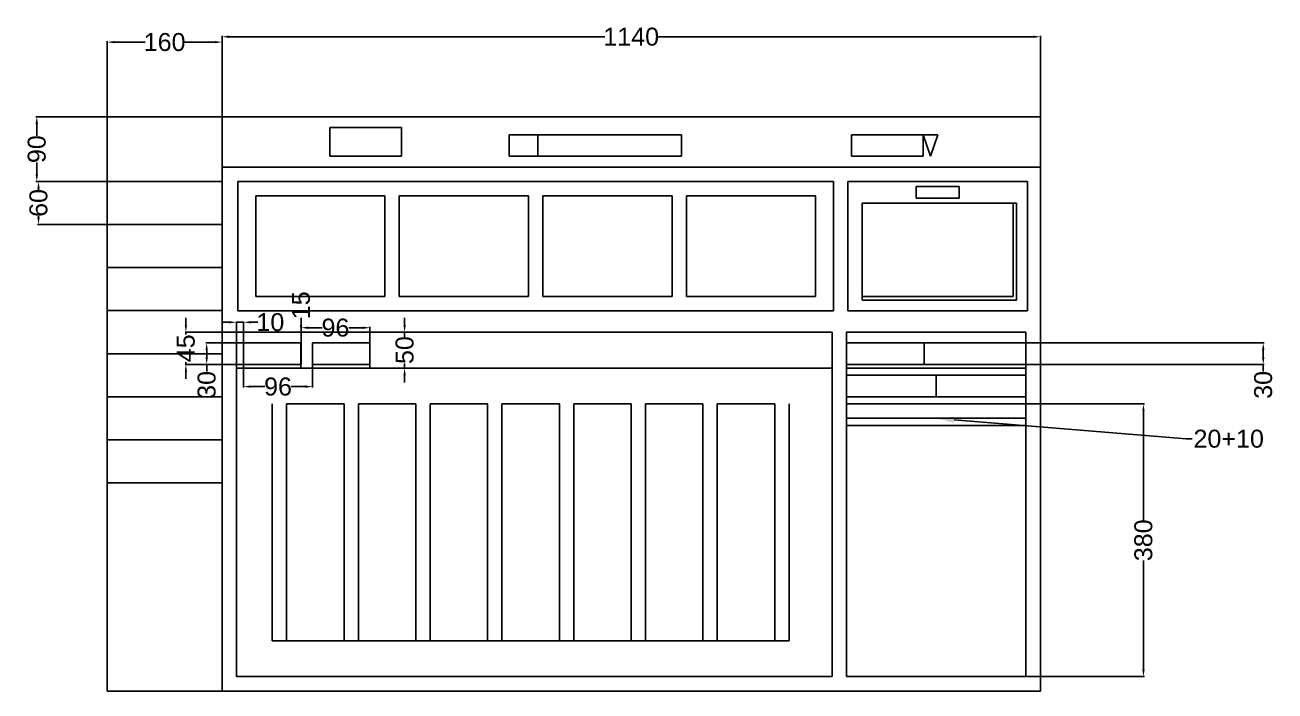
# Model space of a CAD drawing. Header units: millimetres. Extents: x 572 to 4077, y 468 to 1525.
# Drawn here: x 2335 to 4077, y 597 to 1525 of the extents above; entities that cross this region are included whole.
import ezdxf
from ezdxf import colors
from ezdxf.entities.mleader import LeaderData, LeaderLine
from ezdxf.math import Vec2, Vec3

# ---------------------------------------------------------------- set-up
doc = ezdxf.new("R2010")
doc.units = ezdxf.units.MM
doc.layers.get('Defpoints').update_dxf_attribs({"color": 2})
doc.styles.get("Standard").update_dxf_attribs({"font": 'arial.ttf'})
doc.dimstyles.new('1000+', dxfattribs={"dimtxt": 25, "dimasz": 10, "dimexe": 1.25, "dimexo": 0.625, "dimtad": 0, "dimtxsty": 'Standard', "dimcen": 2.5, "dimadec": 0, "dimazin": 0, "dimtfac": 1, "dimtmove": 0, "dimatfit": 3, "dimfxl": 1, "dimarcsym": 1})

# ---------------------------------------------------------------- blocks, each defined once
blk = doc.blocks.new('*D47')
at = {"layer": 'Defpoints', "color": 0, "lineweight": -2, "transparency": 16777216}
for p, q in [((2449.9, 1397.8), (2449.9, 1502.6)), ((2459.9, 1501.3), (2502.9, 1501.3)), ((2599.9, 1501.3), (2556.9, 1501.3)), ((2609.9, 1397.8), (2609.9, 1502.6))]:
    blk.add_line(p, q, dxfattribs=at)
at = {"layer": 'Defpoints', "color": 0, "transparency": 16777216}
for p in [(2609.9, 1501.3), (2449.9, 1397.2), (2609.9, 1397.2)]:
    blk.add_point(p, dxfattribs=at)
for points in [[(2459.9, 1503), (2459.9, 1499.7), (2449.9, 1501.3)], [(2599.9, 1503), (2599.9, 1499.7), (2609.9, 1501.3)]]:
    blk.add_solid(points, dxfattribs=at)
at = {"layer": 'Defpoints', "color": 0, "transparency": 16777216, "insert": (2529.9, 1501.3), "char_height": 25, "attachment_point": 5}
blk.add_mtext('160', dxfattribs=at)
blk = doc.blocks.new('*D48')
at = {"layer": 'Defpoints', "color": 0, "lineweight": -2, "transparency": 16777216}
for p, q in [((2449.3, 1397.2), (2350.5, 1397.2)), ((2351.8, 1387.2), (2351.8, 1370.7)), ((2351.8, 1317.2), (2351.8, 1333.7)), ((2449.3, 1307.2), (2350.5, 1307.2))]:
    blk.add_line(p, q, dxfattribs=at)
at = {"layer": 'Defpoints', "color": 0, "transparency": 16777216}
for p in [(2449.9, 1397.2), (2351.8, 1307.2), (2449.9, 1307.2)]:
    blk.add_point(p, dxfattribs=at)
for points in [[(2350.1, 1387.2), (2353.5, 1387.2), (2351.8, 1397.2)], [(2350.1, 1317.2), (2353.5, 1317.2), (2351.8, 1307.2)]]:
    blk.add_solid(points, dxfattribs=at)
at = {"layer": 'Defpoints', "color": 0, "transparency": 16777216, "insert": (2351.8, 1352.2), "char_height": 25, "attachment_point": 5, "rotation": 90}
blk.add_mtext('90', dxfattribs=at)
blk = doc.blocks.new('*D52')
at = {"layer": 'Defpoints', "color": 0, "lineweight": -2, "transparency": 16777216}
for p, q in [((2449.3, 1307.2), (2353, 1307.2)), ((2354.2, 1297.2), (2354.2, 1295.7)), ((2354.2, 1257.2), (2354.2, 1258.6)), ((2449.3, 1247.2), (2353, 1247.2))]:
    blk.add_line(p, q, dxfattribs=at)
at = {"layer": 'Defpoints', "color": 0, "transparency": 16777216}
for p in [(2449.9, 1307.2), (2354.2, 1247.2), (2449.9, 1247.2)]:
    blk.add_point(p, dxfattribs=at)
for points in [[(2352.6, 1297.2), (2355.9, 1297.2), (2354.2, 1307.2)], [(2352.6, 1257.2), (2355.9, 1257.2), (2354.2, 1247.2)]]:
    blk.add_solid(points, dxfattribs=at)
at = {"layer": 'Defpoints', "color": 0, "transparency": 16777216, "insert": (2354.2, 1277.2), "char_height": 25, "attachment_point": 5, "rotation": 90}
blk.add_mtext('60', dxfattribs=at)
blk = doc.blocks.new('*D53')
at = {"layer": 'Defpoints', "color": 0, "lineweight": -2, "transparency": 16777216}
for p, q in [((2609.9, 1397.8), (2609.9, 1510)), ((2619.9, 1508.8), (3143.2, 1508.8)), ((3739.9, 1508.8), (3216.6, 1508.8)), ((3749.9, 1397.8), (3749.9, 1510))]:
    blk.add_line(p, q, dxfattribs=at)
at = {"layer": 'Defpoints', "color": 0, "transparency": 16777216}
for p in [(3749.9, 1508.8), (2609.9, 1397.2), (3749.9, 1397.2)]:
    blk.add_point(p, dxfattribs=at)
for points in [[(2619.9, 1510.5), (2619.9, 1507.1), (2609.9, 1508.8)], [(3739.9, 1510.5), (3739.9, 1507.1), (3749.9, 1508.8)]]:
    blk.add_solid(points, dxfattribs=at)
at = {"layer": 'Defpoints', "color": 0, "transparency": 16777216, "insert": (3179.9, 1508.8), "char_height": 25, "attachment_point": 5}
blk.add_mtext('1140', dxfattribs=at)
blk = doc.blocks.new('*D54')
at = {"layer": 'Defpoints', "color": 0, "lineweight": -2, "transparency": 16777216}
for p, q in [((2619.9, 1111), (2609.9, 1111)), ((2629.9, 1097.8), (2629.9, 1112.2)), ((2629.9, 1111), (2639.9, 1111)), ((2639.9, 1082.8), (2639.9, 1112.2)), ((2649.9, 1111), (2659.9, 1111))]:
    blk.add_line(p, q, dxfattribs=at)
at = {"layer": 'Defpoints', "color": 0, "transparency": 16777216}
for p in [(2629.9, 1097.2), (2639.9, 1111), (2639.9, 1082.2)]:
    blk.add_point(p, dxfattribs=at)
for points in [[(2619.9, 1112.6), (2619.9, 1109.3), (2629.9, 1111)], [(2649.9, 1112.6), (2649.9, 1109.3), (2639.9, 1111)]]:
    blk.add_solid(points, dxfattribs=at)
at = {"layer": 'Defpoints', "color": 0, "transparency": 16777216, "insert": (2677.2, 1111), "char_height": 25, "attachment_point": 5}
blk.add_mtext('10', dxfattribs=at)
blk = doc.blocks.new('*D55')
at = {"layer": 'Defpoints', "color": 0, "lineweight": -2, "transparency": 16777216}
for p, q in [((2719.9, 1107.2), (2719.9, 1117.2)), ((2719.9, 1082.2), (2719.9, 1097.2)), ((2720.5, 1097.2), (2721.1, 1097.2)), ((2720.5, 1082.2), (2721.1, 1082.2)), ((2719.9, 1072.2), (2719.9, 1062.2))]:
    blk.add_line(p, q, dxfattribs=at)
at = {"layer": 'Defpoints', "color": 0, "transparency": 16777216}
for p in [(2719.9, 1097.2), (2719.9, 1097.2), (2719.9, 1082.2)]:
    blk.add_point(p, dxfattribs=at)
for points in [[(2718.2, 1107.2), (2721.6, 1107.2), (2719.9, 1097.2)], [(2718.2, 1072.2), (2721.6, 1072.2), (2719.9, 1082.2)]]:
    blk.add_solid(points, dxfattribs=at)
at = {"layer": 'Defpoints', "color": 0, "transparency": 16777216, "insert": (2719.9, 1134.6), "char_height": 25, "attachment_point": 5, "rotation": 90}
blk.add_mtext('15', dxfattribs=at)
blk = doc.blocks.new('*D56')
at = {"layer": 'Defpoints', "color": 0, "lineweight": -2, "transparency": 16777216}
for p, q in [((2639.9, 1081.6), (2639.9, 1020.1)), ((2735.9, 1081.6), (2735.9, 1020.1)), ((2649.9, 1021.3), (2669.4, 1021.3)), ((2725.9, 1021.3), (2706.4, 1021.3))]:
    blk.add_line(p, q, dxfattribs=at)
at = {"layer": 'Defpoints', "color": 0, "transparency": 16777216}
for p in [(2639.9, 1082.2), (2735.9, 1082.2), (2735.9, 1021.3)]:
    blk.add_point(p, dxfattribs=at)
for points in [[(2649.9, 1023), (2649.9, 1019.6), (2639.9, 1021.3)], [(2725.9, 1023), (2725.9, 1019.6), (2735.9, 1021.3)]]:
    blk.add_solid(points, dxfattribs=at)
at = {"layer": 'Defpoints', "color": 0, "transparency": 16777216, "insert": (2687.9, 1021.3), "char_height": 25, "attachment_point": 5}
blk.add_mtext('96', dxfattribs=at)
blk = doc.blocks.new('*D57')
at = {"layer": 'Defpoints', "color": 0, "lineweight": -2, "transparency": 16777216}
for p, q in [((2719.9, 1052.8), (2719.9, 1104.6)), ((2729.9, 1103.4), (2749.4, 1103.4)), ((2805.9, 1103.4), (2786.4, 1103.4)), ((2815.9, 1052.8), (2815.9, 1104.6))]:
    blk.add_line(p, q, dxfattribs=at)
at = {"layer": 'Defpoints', "color": 0, "transparency": 16777216}
for p in [(2815.9, 1103.4), (2719.9, 1052.2), (2815.9, 1052.2)]:
    blk.add_point(p, dxfattribs=at)
for points in [[(2729.9, 1105), (2729.9, 1101.7), (2719.9, 1103.4)], [(2805.9, 1105), (2805.9, 1101.7), (2815.9, 1103.4)]]:
    blk.add_solid(points, dxfattribs=at)
at = {"layer": 'Defpoints', "color": 0, "transparency": 16777216, "insert": (2767.9, 1103.4), "char_height": 25, "attachment_point": 5}
blk.add_mtext('96', dxfattribs=at)
blk = doc.blocks.new('*D58')
at = {"layer": 'Defpoints', "color": 0, "lineweight": -2, "transparency": 16777216}
for p, q in [((2639.3, 1082.2), (2587.2, 1082.2)), ((2588.5, 1072.2), (2588.5, 1062.2)), ((2639.3, 1052.2), (2587.2, 1052.2)), ((2588.5, 1052.2), (2588.5, 1042.2))]:
    blk.add_line(p, q, dxfattribs=at)
at = {"layer": 'Defpoints', "color": 0, "transparency": 16777216}
for p in [(2639.9, 1082.2), (2588.5, 1052.2), (2639.9, 1052.2)]:
    blk.add_point(p, dxfattribs=at)
for points in [[(2586.8, 1072.2), (2590.1, 1072.2), (2588.5, 1082.2)], [(2586.8, 1062.2), (2590.1, 1062.2), (2588.5, 1052.2)]]:
    blk.add_solid(points, dxfattribs=at)
at = {"layer": 'Defpoints', "color": 0, "transparency": 16777216, "insert": (2588.5, 1023.7), "char_height": 25, "attachment_point": 5, "rotation": 90}
blk.add_mtext('30', dxfattribs=at)
blk = doc.blocks.new('*D59')
at = {"layer": 'Defpoints', "color": 0, "lineweight": -2, "transparency": 16777216}
for p, q in [((2559.5, 1107.2), (2559.5, 1117.2)), ((2629.3, 1097.2), (2558.3, 1097.2)), ((2559.5, 1097.2), (2559.5, 1093.8)), ((2639.3, 1052.2), (2558.3, 1052.2)), ((2559.5, 1052.2), (2559.5, 1055.6)), ((2559.5, 1042.2), (2559.5, 1032.2))]:
    blk.add_line(p, q, dxfattribs=at)
at = {"layer": 'Defpoints', "color": 0, "transparency": 16777216}
for p in [(2559.5, 1097.2), (2629.9, 1097.2), (2639.9, 1052.2)]:
    blk.add_point(p, dxfattribs=at)
for points in [[(2557.9, 1107.2), (2561.2, 1107.2), (2559.5, 1097.2)], [(2557.9, 1042.2), (2561.2, 1042.2), (2559.5, 1052.2)]]:
    blk.add_solid(points, dxfattribs=at)
at = {"layer": 'Defpoints', "color": 0, "transparency": 16777216, "insert": (2559.5, 1074.7), "char_height": 25, "attachment_point": 5, "rotation": 90}
blk.add_mtext('45', dxfattribs=at)
blk = doc.blocks.new('*D60')
at = {"layer": 'Defpoints', "color": 0, "lineweight": -2, "transparency": 16777216}
for p, q in [((2864.3, 1107.2), (2864.3, 1117.2)), ((2856.4, 1097.2), (2865.5, 1097.2)), ((2864.3, 1097.2), (2864.3, 1090.7)), ((2856.4, 1047.2), (2865.5, 1047.2)), ((2864.3, 1047.2), (2864.3, 1053.7)), ((2864.3, 1037.2), (2864.3, 1027.2))]:
    blk.add_line(p, q, dxfattribs=at)
at = {"layer": 'Defpoints', "color": 0, "transparency": 16777216}
for p in [(2855.7, 1097.2), (2855.7, 1047.2), (2864.3, 1047.2)]:
    blk.add_point(p, dxfattribs=at)
for points in [[(2862.6, 1107.2), (2865.9, 1107.2), (2864.3, 1097.2)], [(2862.6, 1037.2), (2865.9, 1037.2), (2864.3, 1047.2)]]:
    blk.add_solid(points, dxfattribs=at)
at = {"layer": 'Defpoints', "color": 0, "transparency": 16777216, "insert": (2864.3, 1072.2), "char_height": 25, "attachment_point": 5, "rotation": 90}
blk.add_mtext('50', dxfattribs=at)
blk = doc.blocks.new('*D62')
at = {"layer": 'Defpoints', "color": 0, "lineweight": -2, "transparency": 16777216}
for p, q in [((3588.5, 1082.2), (4061.6, 1082.2)), ((4060.4, 1072.2), (4060.4, 1062.2)), ((3588.5, 1052.2), (4061.6, 1052.2)), ((4060.4, 1052.2), (4060.4, 1042.2))]:
    blk.add_line(p, q, dxfattribs=at)
at = {"layer": 'Defpoints', "color": 0, "transparency": 16777216}
for p in [(3587.9, 1082.2), (3587.9, 1052.2), (4060.4, 1052.2)]:
    blk.add_point(p, dxfattribs=at)
for points in [[(4058.7, 1072.2), (4062.1, 1072.2), (4060.4, 1082.2)], [(4058.7, 1062.2), (4062.1, 1062.2), (4060.4, 1052.2)]]:
    blk.add_solid(points, dxfattribs=at)
at = {"layer": 'Defpoints', "color": 0, "transparency": 16777216, "insert": (4060.4, 1023.7), "char_height": 25, "attachment_point": 5, "rotation": 90}
blk.add_mtext('30', dxfattribs=at)
blk = doc.blocks.new('*D63')
at = {"layer": 'Defpoints', "color": 0, "lineweight": -2, "transparency": 16777216}
for p, q in [((3730.5, 997.2), (3894.8, 997.2)), ((3893.5, 987.2), (3893.5, 835.4)), ((3893.5, 627.2), (3893.5, 779)), ((3730.5, 617.2), (3894.8, 617.2))]:
    blk.add_line(p, q, dxfattribs=at)
at = {"layer": 'Defpoints', "color": 0, "transparency": 16777216}
for p in [(3729.9, 997.2), (3729.9, 617.2), (3893.5, 617.2)]:
    blk.add_point(p, dxfattribs=at)
for points in [[(3891.9, 987.2), (3895.2, 987.2), (3893.5, 997.2)], [(3891.9, 627.2), (3895.2, 627.2), (3893.5, 617.2)]]:
    blk.add_solid(points, dxfattribs=at)
at = {"layer": 'Defpoints', "color": 0, "transparency": 16777216, "insert": (3893.5, 807.2), "char_height": 25, "attachment_point": 5, "rotation": 90}
blk.add_mtext('380', dxfattribs=at)

msp = doc.modelspace()

# ---------------------------------------------------------------- linework, layer by layer
for p, q in [((2449.889, 1397.19), (3749.889, 1397.19)), ((2589.889, 1397.19), (3749.889, 1397.19)), ((3486.879, 1342.19), (3486.879, 1372.19)), ((3486.879, 1372.19), (3586.879, 1372.19)), ((3586.879, 1342.19), (3586.879, 1372.19)), ((3586.879, 1372.19), (3606.879, 1372.19)), ((3586.879, 1372.19), (3596.879, 1342.19)), ((3596.879, 1342.19), (3606.879, 1372.19)), ((3486.879, 1342.19), (3586.879, 1342.19)), ((2609.889, 1327.19), (3749.889, 1327.19)), ((2449.889, 1307.19), (2589.889, 1307.19)), ((2449.889, 1307.19), (2609.889, 1307.19)), ((2449.889, 1307.19), (2609.889, 1307.19)), ((2631.879, 1306.99), (3461.879, 1306.99)), ((3481.879, 1306.99), (3731.879, 1306.99)), ((3576.879, 1299.99), (3576.879, 1283.99)), ((3576.879, 1299.99), (3636.879, 1299.99)), ((3636.879, 1299.99), (3636.879, 1283.99)), ((2656.879, 1286.99), (2836.879, 1286.99)), ((2856.879, 1286.99), (3036.879, 1286.99)), ((3056.879, 1286.99), (3236.879, 1286.99)), ((3256.879, 1286.99), (3436.879, 1286.99)), ((3501.879, 1276.99), (3716.879, 1276.99)), ((3576.879, 1283.99), (3636.879, 1283.99)), ((2449.889, 1247.19), (2609.889, 1247.19)), ((2449.889, 1187.19), (2609.889, 1187.19)), ((2656.879, 1146.99), (2836.879, 1146.99)), ((2856.879, 1146.99), (3036.879, 1146.99)), ((3056.879, 1146.99), (3236.879, 1146.99)), ((3256.879, 1146.99), (3436.879, 1146.99)), ((3501.879, 1146.99), (3711.879, 1146.99)), ((3501.879, 1146.99), (3711.879, 1146.99)), ((3501.879, 1146.99), (3711.879, 1146.99)), ((3501.879, 1141.99), (3716.879, 1141.99)), ((2449.889, 1127.19), (2609.889, 1127.19)), ((2631.879, 1126.99), (3461.879, 1126.99)), ((3481.879, 1126.99), (3731.879, 1126.99)), ((2629.889, 1097.19), (3459.889, 1097.19)), ((3479.889, 1097.19), (3729.889, 1097.19)), ((2639.889, 1082.19), (2719.889, 1082.19)), ((2735.889, 1082.19), (2815.889, 1082.19)), ((3479.889, 1082.19), (3587.889, 1082.19)), ((2449.889, 1067.19), (2609.889, 1067.19)), ((2629.889, 1047.19), (3459.889, 1047.19)), ((2639.889, 1052.19), (2719.889, 1052.19)), ((2735.889, 1052.19), (2815.889, 1052.19)), ((3479.889, 1052.19), (3587.889, 1052.19)), ((3479.889, 1047.19), (3729.889, 1047.19)), ((3479.889, 1037.19), (3729.889, 1037.19)), ((3604.889, 1037.19), (3604.889, 1007.19)), ((2449.889, 1007.19), (2609.889, 1007.19)), ((2699.889, 997.19), (2779.889, 997.19)), ((2799.889, 997.19), (2879.889, 997.19)), ((2899.889, 997.19), (2979.889, 997.19)), ((2999.889, 997.19), (3079.889, 997.19)), ((3099.889, 997.19), (3179.889, 997.19)), ((3199.889, 997.19), (3279.889, 997.19)), ((3199.889, 997.19), (3279.889, 997.19)), ((3299.889, 997.19), (3379.889, 997.19)), ((3479.889, 1007.19), (3729.889, 1007.19)), ((3479.889, 997.19), (3729.889, 997.19)), ((3479.889, 977.19), (3729.889, 977.19)), ((3479.889, 977.19), (3729.889, 977.19)), ((3479.889, 967.19), (3729.889, 967.19)), ((3479.889, 967.19), (3729.889, 967.19)), ((2449.889, 947.19), (2609.889, 947.19)), ((2449.889, 887.19), (2609.889, 887.19)), ((2679.889, 667.19), (3399.889, 667.19)), ((2629.889, 617.19), (3459.889, 617.19)), ((3479.889, 617.19), (3729.889, 617.19)), ((2449.889, 597.19), (3749.889, 597.19))]:
    msp.add_line(p, q)
for points in [[(2449.889, 597.19), (2449.889, 1397.19)], [(2609.889, 1327.19), (2609.889, 1397.19)], [(3749.889, 597.19), (3749.889, 1397.19)], [(2759.889, 1342.19), (2759.889, 1382.19)], [(2859.889, 1342.19), (2859.889, 1382.19)], [(3009.889, 1342.19), (3009.889, 1372.19)], [(3049.889, 1342.19), (3049.889, 1372.19)], [(3249.889, 1342.19), (3249.889, 1372.19)], [(2609.889, 597.19), (2609.889, 1327.19)], [(2631.879, 1126.99), (2631.879, 1306.99)], [(3461.879, 1126.99), (3461.879, 1306.99)], [(3461.879, 1126.99), (3461.879, 1306.99)], [(3481.879, 1126.99), (3481.879, 1306.99)], [(3731.879, 1126.99), (3731.879, 1306.99)], [(2656.879, 1146.99), (2656.879, 1286.99)], [(2836.879, 1146.99), (2836.879, 1286.99)], [(2856.879, 1146.99), (2856.879, 1286.99)], [(3036.879, 1146.99), (3036.879, 1286.99)], [(3056.879, 1146.99), (3056.879, 1286.99)], [(3236.879, 1146.99), (3236.879, 1286.99)], [(3256.879, 1146.99), (3256.879, 1286.99)], [(3436.879, 1146.99), (3436.879, 1286.99)], [(3461.879, 1126.99), (3461.879, 1286.99)], [(3501.879, 1141.99), (3501.879, 1276.99)], [(3711.879, 1146.99), (3711.879, 1276.99)], [(3716.879, 1141.99), (3716.879, 1276.99)], [(3501.879, 1146.99), (3501.879, 1266.99)], [(3711.879, 1146.99), (3711.879, 1266.99)], [(2629.889, 617.19), (2629.889, 1097.19)], [(3459.889, 617.19), (3459.889, 1097.19)], [(3479.889, 617.19), (3479.889, 1097.19)], [(3729.889, 617.19), (3729.889, 1097.19)], [(2639.889, 1047.19), (2639.889, 1082.19)], [(2719.889, 1047.19), (2719.889, 1082.19)], [(2719.889, 1052.19), (2719.889, 1082.19)], [(2735.889, 1047.19), (2735.889, 1082.19)], [(2815.889, 1047.19), (2815.889, 1082.19)], [(3587.889, 1052.19), (3587.889, 1082.19)], [(2679.889, 667.19), (2679.889, 997.19)], [(2699.889, 667.19), (2699.889, 997.19)], [(2779.889, 667.19), (2779.889, 997.19)], [(2799.889, 667.19), (2799.889, 997.19)], [(2879.889, 667.19), (2879.889, 997.19)], [(2899.889, 667.19), (2899.889, 997.19)], [(2979.889, 667.19), (2979.889, 997.19)], [(2999.889, 667.19), (2999.889, 997.19)], [(3079.889, 667.19), (3079.889, 997.19)], [(3099.889, 667.19), (3099.889, 997.19)], [(3179.889, 667.19), (3179.889, 997.19)], [(3199.889, 667.19), (3199.889, 997.19)], [(3199.889, 667.19), (3199.889, 997.19)], [(3279.889, 667.19), (3279.889, 997.19)], [(3279.889, 667.19), (3279.889, 997.19)], [(3299.889, 667.19), (3299.889, 997.19)], [(3379.889, 667.19), (3379.889, 997.19)], [(3399.889, 667.19), (3399.889, 997.19)]]:
    msp.add_lwpolyline(points)
at = {"layer": 'Defpoints'}
for p, q in [((2859.889, 1382.19), (2759.889, 1382.19)), ((3249.889, 1372.19), (3009.889, 1372.19)), ((2859.889, 1342.19), (2759.889, 1342.19)), ((3249.889, 1342.19), (3009.889, 1342.19))]:
    msp.add_line(p, q, dxfattribs=at)

# ---------------------------------------------------------------- dimensions: what is measured, and where the dimension line sits
for base, p1, p2, picture, middle in [((2609.889, 1501.32), (2449.889, 1397.19), (2609.889, 1397.19), '*D47', (2529.889, 1501.32)), ((3749.889, 1508.786), (2609.889, 1397.19), (3749.889, 1397.19), '*D53', (3179.889, 1508.786)), ((2639.889, 1110.969), (2629.889, 1097.19), (2639.889, 1082.19), '*D54', (2677.2, 1110.969)), ((2815.889, 1103.379), (2719.889, 1052.19), (2815.889, 1052.19), '*D57', (2767.889, 1103.379)), ((2735.889, 1021.314), (2639.889, 1082.19), (2735.889, 1082.19), '*D56', (2687.889, 1021.314))]:
    dim = msp.add_linear_dim(base=base, p1=p1, p2=p2, dimstyle='1000+', dxfattribs=at)
    dim.commit()
    dim.dimension.update_dxf_attribs({"geometry": picture, "text_midpoint": middle})
for base, p1, p2, picture, middle in [((2351.798, 1307.19), (2449.889, 1397.19), (2449.889, 1307.19), '*D48', (2351.798, 1352.19)), ((2354.243, 1247.19), (2449.889, 1307.19), (2449.889, 1247.19), '*D52', (2354.243, 1277.19)), ((2719.889, 1097.19), (2719.889, 1082.19), (2719.889, 1097.19), '*D55', (2719.889, 1134.638)), ((2559.525, 1097.19), (2639.889, 1052.19), (2629.889, 1097.19), '*D59', (2559.525, 1074.69)), ((2864.276, 1047.19), (2855.731, 1097.19), (2855.731, 1047.19), '*D60', (2864.276, 1072.19)), ((2588.481, 1052.19), (2639.889, 1082.19), (2639.889, 1052.19), '*D58', (2588.481, 1023.711)), ((4060.396, 1052.19), (3587.889, 1082.19), (3587.889, 1052.19), '*D62', (4060.396, 1023.711)), ((3893.517, 617.19), (3729.889, 997.19), (3729.889, 617.19), '*D63', (3893.517, 807.19))]:
    dim = msp.add_linear_dim(base=base, p1=p1, p2=p2, angle=90, dimstyle='1000+', dxfattribs=at)
    dim.commit()
    dim.dimension.update_dxf_attribs({"geometry": picture, "text_midpoint": middle})

# ---------------------------------------------------------------- leaders
ml = msp.add_multileader_mtext('Standard', dxfattribs=at)
ml.set_content('20+10', color=256)
ml.set_leader_properties()
ml.build(insert=Vec2(0, 0))
ml.multileader.update_dxf_attribs({"arrow_head_size": 25})
ctx = ml.context
ctx.base_point, ctx.char_height, ctx.arrow_head_size, ctx.plane_origin = Vec3(3961.275, 948.559), 25, 25, Vec3(3634.867, 859.616)
notes = []
notes.append((ctx, [(0, (1, 1, 0), (3953.275, 948.559), (1, 0), 8, [(0, [(3604.889, 977.19)], 0, [])])]))
ctx.mtext.insert, ctx.mtext.flow_direction = Vec3(3963.275, 961.273), 5
for ctx, leaders in notes:
    for number, flags, end, landing, length, lines in leaders:
        leader = LeaderData()
        leader.index, (leader.has_last_leader_line, leader.has_dogleg_vector, leader.attachment_direction) = number, flags
        leader.last_leader_point, leader.dogleg_vector, leader.dogleg_length = Vec3(end), Vec3(landing), length
        for number, points, colour, breaks in lines:
            line = LeaderLine()
            line.index, line.vertices, line.color, line.breaks = number, Vec3.list(points), colors.encode_raw_color(colour), breaks
            leader.lines.append(line)
        ctx.leaders.append(leader)

doc.saveas('drawing.dxf')
